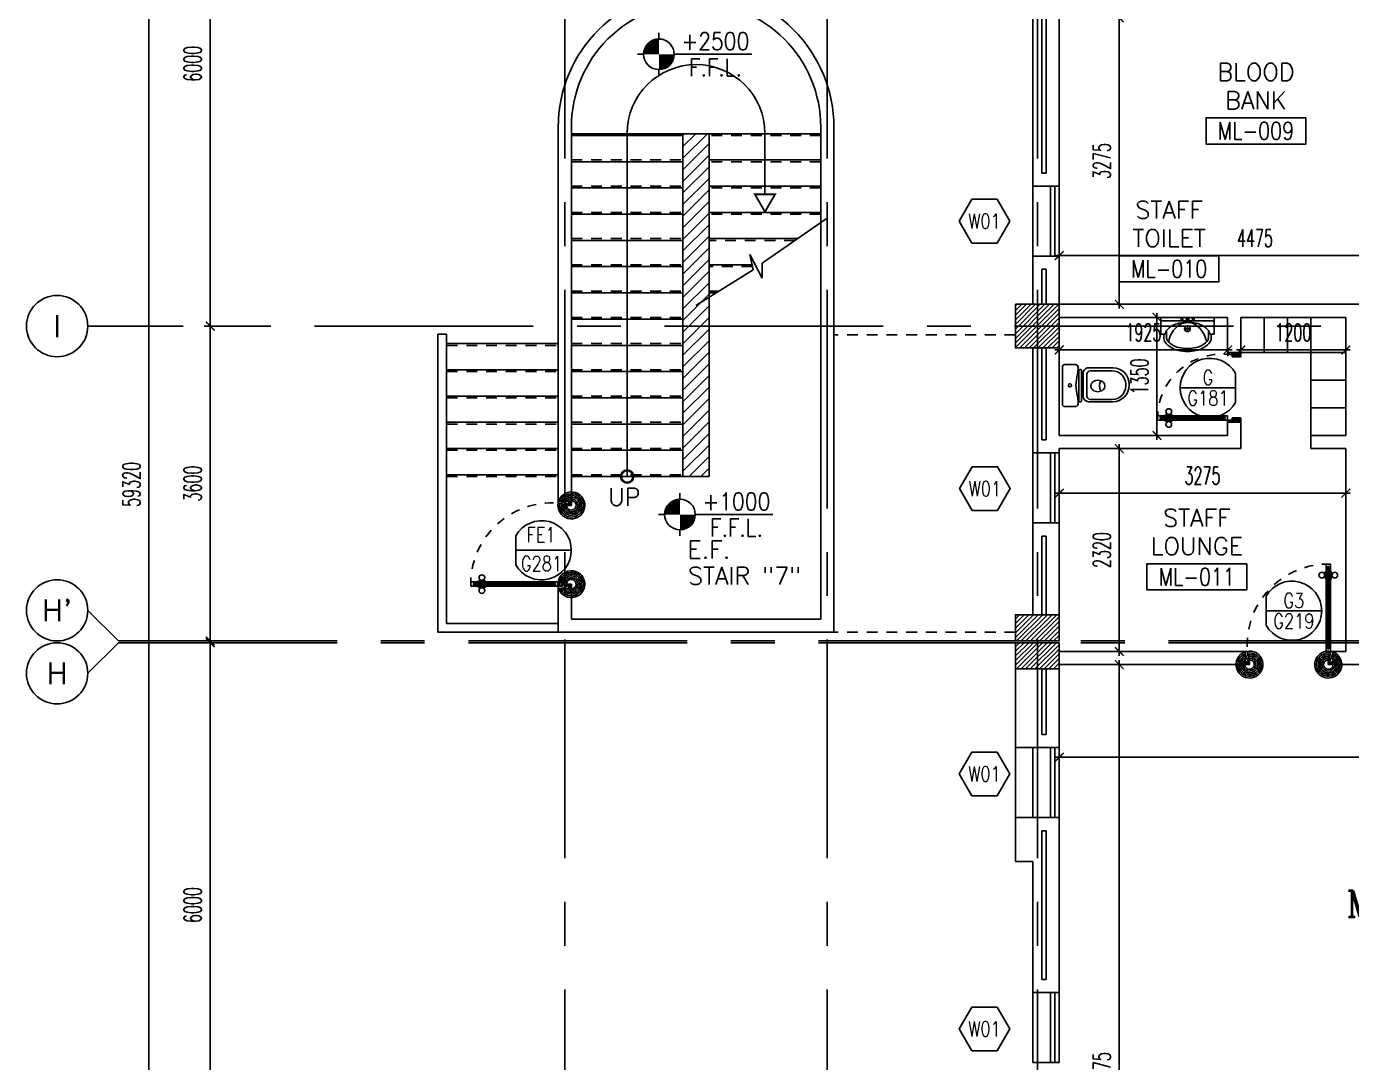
# Model space of a CAD drawing. Extents: x 417819.9 to 417911.9, y 43448 to 43539.2.
# Drawn here: x 417819.91 to 417835.05, y 43489.67 to 43501.52 of the extents above; entities that cross this region are included whole.
import ezdxf
from ezdxf.enums import TextEntityAlignment as Align

# ---------------------------------------------------------------- set-up
doc = ezdxf.new("R2010")
doc.units = 0
doc.header["$MEASUREMENT"] = 0
doc.header["$PDMODE"] = 3
doc.header["$PDSIZE"] = 0.1
for name, pattern in [('CENTERX2', [4, 2.5, -0.5, 0.5, -0.5]), ('HIDDEN', [0.375, 0.25, -0.125]), ('HIDDEN2', [0.1875, 0.125, -0.0625])]:
    doc.linetypes.add(name, pattern=pattern)
doc.layers.get('0').update_dxf_attribs({"linetype": 'CONTINUOUS'})
doc.layers.get('DEFPOINTS').update_dxf_attribs({"linetype": 'CONTINUOUS'})
for name, color, linetype in [('AX', 6, 'CONTINUOUS'), ('AX-CR', 2, 'CONTINUOUS'), ('AX-DIM', 4, 'CONTINUOUS'), ('AX-TXT', 4, 'CONTINUOUS'), ('AXES', 11, 'CENTERX2'), ('COL', 2, 'CONTINUOUS'), ('DIM', 4, 'CONTINUOUS'), ('DOOR', 4, 'CONTINUOUS'), ('DOOR-CR', 2, 'CONTINUOUS'), ('DOOR-NO', 3, 'CONTINUOUS'), ('Handrail', 4, 'CONTINUOUS'), ('HAT', 8, 'CONTINUOUS'), ('Hatch', 11, 'CONTINUOUS'), ('HIDDEN', 9, 'HIDDEN2'), ('INSUL', 7, 'CONTINUOUS'), ('LEV-PL', 4, 'CONTINUOUS'), ('Locker', 7, 'CONTINUOUS'), ('PART', 9, 'CONTINUOUS'), ('RM-BOX', 2, 'CONTINUOUS'), ('RM-NAME', 2, 'CONTINUOUS'), ('RM-NO', 2, 'CONTINUOUS'), ('STR', 5, 'CONTINUOUS'), ('SUNI-FUR', 3, 'CONTINUOUS'), ('WALL', 2, 'CONTINUOUS'), ('WIN', 5, 'CONTINUOUS'), ('WIN-BOX', 3, 'CONTINUOUS'), ('WIN-NO', 5, 'CONTINUOUS')]:
    doc.layers.add(name, color=color, linetype=linetype)
doc.styles.add('ROMANC', font='romanc', dxfattribs={"height": 0.1})
doc.styles.add('ROMANS', font='ROMANS.shx', dxfattribs={"width": 0.6})
doc.styles.add('S', font='ROMANS.SHX')
doc.dimstyles.new('STANDARD in', dxfattribs={"dimtxt": 0.2, "dimasz": 0.1, "dimexe": 0.07, "dimexo": 0.05, "dimgap": 0.1, "dimtad": 1, "dimdec": 0, "dimlfac": 1000, "dimzin": 0, "dimdsep": 46, "dimtxsty": 'ROMANS', "dimblk": 'ARCHTICK', "dimcen": 0.05, "dimdle": 0.05, "dimclrd": 4, "dimclre": 4, "dimclrt": 2, "dimadec": 0, "dimazin": 0, "dimtfac": 1, "dimtdec": 0, "dimtmove": 2, "dimatfit": 3, "dimfxl": 0, "dimtolj": 1, "dimtzin": 0, "dimarcsym": 0})

# ---------------------------------------------------------------- blocks, each defined once
blk = doc.blocks.new('_ARCHTICK')
at = {"color": 0, "linetype": 'ByBlock', "const_width": 0.15}
blk.add_lwpolyline([(-0.5, -0.5), (0.5, 0.5)], dxfattribs=at)
blk = doc.blocks.new('*D137')
at = {"layer": 'AX-DIM', "color": 4, "linetype": 'ByBlock', "lineweight": -2}
for p, q in [((417822.355, 43498.094), (417821.935, 43498.094)), ((417822.005, 43494.444), (417822.005, 43498.144)), ((417822.355, 43494.494), (417821.935, 43494.494))]:
    blk.add_line(p, q, dxfattribs=at)
at = {"layer": 'DEFPOINTS', "color": 0, "linetype": 'ByBlock'}
for p in [(417822.005, 43498.094), (417822.405, 43498.094), (417822.405, 43494.494)]:
    blk.add_point(p, dxfattribs=at)
at = {"layer": 'AX-DIM', "color": 4, "linetype": 'ByBlock', "lineweight": -2, "xscale": 0.1, "yscale": 0.1, "zscale": 0.1}
for p, rotation in [((417822.005, 43498.094), 90), ((417822.005, 43494.494), 270)]:
    blk.add_blockref('_ARCHTICK', p, dxfattribs=dict(at, rotation=rotation))
at = {"layer": 'AX-DIM', "color": 2, "linetype": 'ByBlock', "insert": (417821.805, 43496.294), "char_height": 0.2, "attachment_point": 5, "rotation": 90, "style": 'ROMANS'}
blk.add_mtext('\\A1;3600', dxfattribs=at)
blk = doc.blocks.new('*D138')
at = {"layer": 'AX-DIM', "color": 4, "lineweight": -2}
for p, q in [((417831.157, 43525.944), (417821.235, 43525.944)), ((417821.305, 43466.574), (417821.305, 43525.994)), ((417831.157, 43466.624), (417821.235, 43466.624))]:
    blk.add_line(p, q, dxfattribs=at)
at = {"layer": 'DEFPOINTS', "color": 0}
for p in [(417821.305, 43525.944), (417831.207, 43525.944), (417831.207, 43466.624)]:
    blk.add_point(p, dxfattribs=at)
at = {"layer": 'AX-DIM', "color": 4, "lineweight": -2, "xscale": 0.1, "yscale": 0.1, "zscale": 0.1}
for p, rotation in [((417821.305, 43525.944), 90), ((417821.305, 43466.624), 270)]:
    blk.add_blockref('_ARCHTICK', p, dxfattribs=dict(at, rotation=rotation))
at = {"layer": 'AX-DIM', "color": 2, "insert": (417821.105, 43496.284), "char_height": 0.2, "attachment_point": 5, "rotation": 90, "style": 'ROMANS'}
blk.add_mtext('\\A1;59320', dxfattribs=at)
blk = doc.blocks.new('LEV1')
at = {"layer": 'LEV-PL'}
for p, q in [((0, 245), (0, 175)), ((-175, 0), (-245, 0)), ((175, 0), (1061, 0)), ((0, -175), (0, -245))]:
    blk.add_line(p, q, dxfattribs=at)
at = {"layer": 'LEV-PL', "const_width": 175}
for points in [[(-88, 0, -0.414214), (0, 88, -1)], [(88, 0, -0.414214), (0, -88, -1)]]:
    blk.add_lwpolyline(points, format="xyb", dxfattribs=at)
at = {"layer": 'LEV-PL'}
blk.add_circle((0, 0), 175, dxfattribs=at)
at = {"layer": 'LEV-PL', "color": 4, "style": 'S', "width": 0.85}
for tag, p in [('+0000', (646, 50)), ('F.F.L.', (646, -250))]:
    blk.add_attdef(tag, text='', height=200, dxfattribs=at).set_placement(p, align=Align.CENTER)
blk = doc.blocks.new('AXL')
at = {"layer": 'AX-CR'}
blk.add_circle((-350, 0), 350, dxfattribs=at)
at = {"layer": 'AX-TXT', "style": 'ROMANS'}
blk.add_attdef('AX', text='', height=250, dxfattribs=at).set_placement((-350, 0), align=Align.MIDDLE)
blk = doc.blocks.new('A$C24ED45A6')
at = {"layer": 'DOOR', "color": 0, "linetype": 'ByBlock'}
for p, q in [((918, 978), (918, 1068)), ((925, 1068), (918, 1068)), ((925, 1100), (925, 1150)), ((925, 1150), (975, 1150)), ((975, 1150), (925, 1150)), ((942, 1100), (925, 1100)), ((942, 1100), (942, 1120)), ((958, 1120), (942, 1120)), ((958, 1100), (958, 1120)), ((975, 1100), (958, 1100)), ((975, 1100), (975, 1150)), ((975, 1068), (982, 1068)), ((982, 978), (982, 1068)), ((909, 1055), (909, 990)), ((918, 1055), (909, 1055)), ((918, 990), (909, 990)), ((918, 1055), (918, 990)), ((925, 978), (918, 978)), ((975, 978), (982, 978)), ((982, 1055), (982, 990)), ((982, 1055), (991, 1055)), ((982, 990), (991, 990)), ((991, 1055), (991, 990)), ((925, 150), (925, 200)), ((925, 200), (942, 200)), ((942, 200), (942, 180)), ((942, 180), (958, 180)), ((958, 180), (958, 200)), ((958, 200), (975, 200)), ((975, 200), (975, 150)), ((0, 0), (0, 150)), ((0, 150), (25, 150)), ((50, 0), (0, 0)), ((25, 150), (25, 100)), ((25, 100), (50, 100)), ((50, 100), (50, 0)), ((925, 150), (975, 150)), ((975, 100), (950, 100)), ((950, 100), (950, 0)), ((1000, 150), (975, 150)), ((975, 150), (975, 100)), ((1000, 150), (1000, 0)), ((950, 0), (1000, 0))]:
    blk.add_line(p, q, dxfattribs=at)
at = {"layer": 'DOOR', "linetype": 'ByBlock'}
for p, q in [((925, 1100), (925, 200)), ((942, 200), (942, 1100)), ((958, 200), (958, 1100)), ((975, 200), (975, 1100))]:
    blk.add_line(p, q, dxfattribs=at)
at = {"layer": 'DOOR', "color": 9, "linetype": 'ByBlock'}
for p, q in [((50, 0), (0, 114)), ((50, 0), (0, 40)), ((50, 0), (37, 100)), ((950, 0), (1000, 114)), ((950, 0), (963, 100)), ((950, 0), (1000, 40))]:
    blk.add_line(p, q, dxfattribs=at)
at = {"layer": 'DOOR', "color": 0, "linetype": 'ByBlock'}
for centre in [(876, 1023), (1024, 1023)]:
    blk.add_circle(centre, 32.4, dxfattribs=at)
at = {"layer": 'DOOR', "linetype": 'HIDDEN', "ltscale": 0.5}
blk.add_arc((950, 222), 928, 88.456, 184.4816, dxfattribs=at)
at = {"layer": 'DOOR', "color": 9, "linetype": 'ByBlock'}
for centre, radius, start, end in [((50, 0), 154, 103.7142, 108.8947), ((50, 0), 134, 100.72, 111.8402), ((50, 0), 114, 102.6226, 115.9162), ((50, 0), 94.4, 90, 121.9818), ((50, 0), 74.4, 90, 132.2236), ((50, 0), 54.4, 90, 156.7926), ((50, 0), 34.4, 90, 180), ((50, 0), 14.4, 90, 180), ((950, 0), 94.4, 58.0182, 90), ((950, 0), 74.4, 47.7764, 90), ((950, 0), 54.4, 23.2074, 90), ((950, 0), 34.4, 0, 90), ((950, 0), 14.4, 0, 90), ((950, 0), 134, 68.1598, 79.28), ((950, 0), 114, 64.0838, 77.3774), ((950, 0), 154, 71.1053, 76.2858)]:
    blk.add_arc(centre, radius, start, end, dxfattribs=at)
at = {"layer": 'WALL'}
blk.add_line((1000, 0), (1000, 150), dxfattribs=at)
blk = doc.blocks.new('DD1')
at = {"layer": 'DOOR-CR'}
blk.add_line((-316, 0), (316, 0), dxfattribs=at)
blk.add_lwpolyline([(-316, -166, 3.820224), (-316, 166)], format="xyb", close=True, dxfattribs=at)
at = {"layer": 'DOOR-NO', "color": 255, "style": 'ROMANS'}
for tag, width, p in [('G', 0.8, (-22, 156)), ('0000', 0.7, (-22, -136))]:
    blk.add_attdef(tag, text='', height=196, dxfattribs=dict(at, width=width)).set_placement(p, align=Align.MIDDLE)
blk = doc.blocks.new('WW1')
at = {"layer": 'WIN-BOX'}
blk.add_lwpolyline([(144, -250), (289, 0), (144, 250), (-144, 250), (-289, 0), (-144, -250)], close=True, dxfattribs=at)
at = {"layer": 'WIN-NO', "style": 'ROMANS', "width": 0.8}
blk.add_attdef('W00', text='', height=170, dxfattribs=at).set_placement((0, 0), align=Align.MIDDLE)
blk = doc.blocks.new('RM1')
at = {"layer": 'RM-BOX'}
blk.add_lwpolyline([(570, -200), (-570, -200), (-570, -500), (570, -500)], close=True, dxfattribs=at)
at = {"layer": 'RM-NAME', "style": 'ROMANS'}
for tag, p in [('ROOMNAME1', (0, 324)), ('ROOMNAME2', (0, 0))]:
    blk.add_attdef(tag, text='', height=200, dxfattribs=at).set_placement(p, align=Align.MIDDLE)
at = {"layer": 'RM-NO', "style": 'ROMANS', "width": 0.8}
blk.add_attdef('ROOMNO', text='', height=200, dxfattribs=at).set_placement((0, -350), align=Align.MIDDLE)
blk = doc.blocks.new('*D149')
at = {"layer": 'AX-DIM', "color": 4, "linetype": 'ByBlock', "lineweight": -2}
for p, q in [((417822.355, 43504.094), (417821.935, 43504.094)), ((417822.005, 43498.044), (417822.005, 43504.144)), ((417822.355, 43498.094), (417821.935, 43498.094))]:
    blk.add_line(p, q, dxfattribs=at)
at = {"layer": 'DEFPOINTS', "color": 0, "linetype": 'ByBlock'}
for p in [(417822.005, 43504.094), (417822.405, 43504.094), (417822.405, 43498.094)]:
    blk.add_point(p, dxfattribs=at)
at = {"layer": 'AX-DIM', "color": 4, "linetype": 'ByBlock', "lineweight": -2, "xscale": 0.1, "yscale": 0.1, "zscale": 0.1}
for p, rotation in [((417822.005, 43504.094), 90), ((417822.005, 43498.094), 270)]:
    blk.add_blockref('_ARCHTICK', p, dxfattribs=dict(at, rotation=rotation))
at = {"layer": 'AX-DIM', "color": 2, "linetype": 'ByBlock', "insert": (417821.805, 43501.094), "char_height": 0.2, "attachment_point": 5, "rotation": 90, "style": 'ROMANS'}
blk.add_mtext('\\A1;6000', dxfattribs=at)
blk = doc.blocks.new('*X103')
at = {"color": 0}
for p, q in [((24139, 41905), (24635, 42401)), ((24139, 41958), (24582, 42401)), ((24139, 42011), (24529, 42401)), ((24139, 42064), (24476, 42401)), ((24139, 42117), (24423, 42401)), ((24139, 42170), (24370, 42401)), ((24139, 42223), (24317, 42401)), ((24139, 42277), (24264, 42401)), ((24139, 42330), (24211, 42401)), ((24139, 42383), (24158, 42401)), ((24188, 41901), (24639, 42352)), ((24241, 41901), (24639, 42299)), ((24294, 41901), (24639, 42246)), ((24347, 41901), (24639, 42193)), ((24400, 41901), (24639, 42140)), ((24453, 41901), (24639, 42087)), ((24506, 41901), (24639, 42034)), ((24559, 41901), (24639, 41981)), ((24612, 41901), (24639, 41928))]:
    blk.add_line(p, q, dxfattribs=at)
blk = doc.blocks.new('COL50')
at = {"layer": 'COL'}
blk.add_lwpolyline([(-250, 250), (-250, -250), (250, -250), (250, 250)], close=True, dxfattribs=at)
blk = doc.blocks.new('*D164')
at = {"layer": 'AX-DIM', "color": 4, "linetype": 'ByBlock', "lineweight": -2}
for p, q in [((417822.355, 43494.474), (417821.935, 43494.474)), ((417822.005, 43494.524), (417822.005, 43488.424)), ((417822.355, 43488.474), (417821.935, 43488.474))]:
    blk.add_line(p, q, dxfattribs=at)
at = {"layer": 'DEFPOINTS', "color": 0, "linetype": 'ByBlock'}
for p in [(417822.405, 43494.474), (417822.005, 43488.474), (417822.405, 43488.474)]:
    blk.add_point(p, dxfattribs=at)
at = {"layer": 'AX-DIM', "color": 4, "linetype": 'ByBlock', "lineweight": -2, "xscale": 0.1, "yscale": 0.1, "zscale": 0.1}
for p, rotation in [((417822.005, 43494.474), 90), ((417822.005, 43488.474), 270)]:
    blk.add_blockref('_ARCHTICK', p, dxfattribs=dict(at, rotation=rotation))
at = {"layer": 'AX-DIM', "color": 2, "linetype": 'ByBlock', "insert": (417821.805, 43491.474), "char_height": 0.2, "attachment_point": 5, "rotation": 90, "style": 'ROMANS'}
blk.add_mtext('\\A1;6000', dxfattribs=at)
blk = doc.blocks.new('A$C3CD36B94')
at = {"layer": 'DOOR', "color": 0, "linetype": 'ByBlock'}
for p, q in [((106, 950), (56, 950)), ((56, 800), (56, 950)), ((106, 850), (106, 950)), ((806, 950), (856, 950)), ((806, 850), (806, 950)), ((856, 800), (856, 950)), ((856, 950), (856, 800)), ((56, 800), (81, 800)), ((81, 850), (106, 850)), ((81, 800), (81, 850)), ((131, 800), (81, 800)), ((81, 750), (81, 800)), ((114, 770), (98, 770)), ((98, 770), (98, 750)), ((114, 750), (114, 770)), ((131, 800), (131, 750)), ((831, 850), (806, 850)), ((831, 800), (831, 850)), ((856, 800), (831, 800)), ((98, 750), (81, 750)), ((131, 750), (114, 750)), ((65, 95), (65, 160)), ((74, 160), (65, 160)), ((74, 173), (74, 83)), ((81, 173), (74, 173)), ((74, 95), (74, 160)), ((131, 173), (138, 173)), ((138, 173), (138, 83)), ((138, 95), (138, 160)), ((138, 160), (147, 160)), ((147, 95), (147, 160)), ((74, 95), (65, 95)), ((81, 83), (74, 83)), ((81, 50), (81, 0)), ((81, 50), (98, 50)), ((131, 0), (81, 0)), ((81, 0), (131, 0)), ((98, 50), (98, 30)), ((98, 30), (114, 30)), ((114, 50), (114, 30)), ((114, 50), (131, 50)), ((131, 83), (138, 83)), ((131, 50), (131, 0)), ((138, 95), (147, 95))]:
    blk.add_line(p, q, dxfattribs=at)
at = {"layer": 'DOOR', "color": 9, "linetype": 'ByBlock'}
for p, q in [((106, 950), (56, 910)), ((106, 950), (56, 837)), ((106, 950), (93, 850)), ((806, 950), (819, 850)), ((806, 950), (856, 837)), ((806, 950), (856, 910))]:
    blk.add_line(p, q, dxfattribs=at)
at = {"layer": 'DOOR', "linetype": 'ByBlock'}
for p, q in [((81, 750), (81, 50)), ((98, 750), (98, 50)), ((114, 750), (114, 50)), ((131, 50), (131, 750))]:
    blk.add_line(p, q, dxfattribs=at)
at = {"layer": 'DOOR', "color": 0, "linetype": 'ByBlock'}
for centre in [(32, 128), (179, 128)]:
    blk.add_circle(centre, 32.4, dxfattribs=at)
at = {"layer": 'DOOR', "color": 9, "linetype": 'ByBlock'}
for centre, radius, start, end in [((106, 950), 54.4, 203.2074, 270), ((106, 950), 34.4, 180, 270), ((106, 950), 14.4, 180, 270), ((806, 950), 34.4, 270, 0), ((806, 950), 14.4, 270, 0), ((806, 950), 54.4, 270, 336.7926), ((106, 950), 74.4, 227.7764, 270), ((106, 950), 94.4, 238.0182, 270), ((106, 950), 114, 244.0838, 257.3774), ((106, 950), 134, 248.1598, 259.28), ((106, 950), 154, 251.1053, 256.2858), ((806, 950), 74.4, 270, 312.2236), ((806, 950), 94.4, 270, 301.9818), ((806, 950), 134, 280.72, 291.8402), ((806, 950), 154, 283.7142, 288.8947)]:
    blk.add_arc(centre, radius, start, end, dxfattribs=at)
at = {"layer": 'DOOR', "linetype": 'HIDDEN', "ltscale": 0.5}
blk.add_arc((106, 729), 729, 268.0335, 5.6617, dxfattribs=at)
blk = doc.blocks.new('*D297')
at = {"layer": 'DEFPOINTS', "color": 0}
for p in [(417832.225, 43501.619), (417832.225, 43498.344), (417832.393, 43498.344)]:
    blk.add_point(p, dxfattribs=at)
at = {"layer": 'DIM', "color": 4, "lineweight": -2}
for p, q in [((417832.393, 43501.669), (417832.393, 43498.294)), ((417832.275, 43501.619), (417832.463, 43501.619)), ((417832.275, 43498.344), (417832.463, 43498.344))]:
    blk.add_line(p, q, dxfattribs=at)
at = {"layer": 'DIM', "color": 4, "lineweight": -2, "xscale": 0.1, "yscale": 0.1, "zscale": 0.1}
for p, rotation in [((417832.393, 43501.619), 90), ((417832.393, 43498.344), 270)]:
    blk.add_blockref('_ARCHTICK', p, dxfattribs=dict(at, rotation=rotation))
at = {"layer": 'DIM', "color": 2, "insert": (417832.193, 43499.982), "char_height": 0.2, "attachment_point": 5, "rotation": 90, "style": 'ROMANS'}
blk.add_mtext('\\A1;3275', dxfattribs=at)
blk = doc.blocks.new('*D298')
at = {"layer": 'DEFPOINTS', "color": 0}
for p in [(417836.182, 43498.9), (417831.707, 43498.722), (417836.182, 43498.722)]:
    blk.add_point(p, dxfattribs=at)
at = {"layer": 'DIM', "color": 4, "lineweight": -2}
for p, q in [((417831.707, 43498.772), (417831.707, 43498.97)), ((417836.182, 43498.772), (417836.182, 43498.97)), ((417831.657, 43498.9), (417836.232, 43498.9))]:
    blk.add_line(p, q, dxfattribs=at)
at = {"layer": 'DIM', "color": 4, "lineweight": -2, "xscale": 0.1, "yscale": 0.1, "zscale": 0.1, "rotation": 180}
blk.add_blockref('_ARCHTICK', (417831.707, 43498.9), dxfattribs=at)
at = {"layer": 'DIM', "color": 4, "lineweight": -2, "xscale": 0.1, "yscale": 0.1, "zscale": 0.1}
blk.add_blockref('_ARCHTICK', (417836.182, 43498.9), dxfattribs=at)
at = {"layer": 'DIM', "color": 2, "insert": (417833.944, 43499.1), "char_height": 0.2, "attachment_point": 5, "style": 'ROMANS'}
blk.add_mtext('\\A1;4475', dxfattribs=at)
blk = doc.blocks.new('*D301')
at = {"layer": 'DEFPOINTS', "color": 0}
for p in [(417832.369, 43498.194), (417832.369, 43496.844), (417832.824, 43496.844)]:
    blk.add_point(p, dxfattribs=at)
at = {"layer": 'DIM', "color": 4, "lineweight": -2}
for p, q in [((417832.419, 43498.194), (417832.894, 43498.194)), ((417832.824, 43498.244), (417832.824, 43496.794)), ((417832.419, 43496.844), (417832.894, 43496.844))]:
    blk.add_line(p, q, dxfattribs=at)
at = {"layer": 'DIM', "color": 4, "lineweight": -2, "xscale": 0.1, "yscale": 0.1, "zscale": 0.1}
for p, rotation in [((417832.824, 43498.194), 90), ((417832.824, 43496.844), 270)]:
    blk.add_blockref('_ARCHTICK', p, dxfattribs=dict(at, rotation=rotation))
at = {"layer": 'DIM', "color": 2, "insert": (417832.624, 43497.519), "char_height": 0.2, "attachment_point": 5, "rotation": 90, "style": 'ROMANS'}
blk.add_mtext('\\A1;1350', dxfattribs=at)
blk = doc.blocks.new('*D302')
at = {"layer": 'DEFPOINTS', "color": 0}
for p in [(417833.632, 43497.884), (417833.632, 43497.822), (417831.707, 43497.54)]:
    blk.add_point(p, dxfattribs=at)
at = {"layer": 'DIM', "color": 4, "lineweight": -2}
for p, q in [((417831.707, 43497.59), (417831.707, 43497.892)), ((417831.657, 43497.822), (417833.682, 43497.822)), ((417833.632, 43497.834), (417833.632, 43497.752))]:
    blk.add_line(p, q, dxfattribs=at)
at = {"layer": 'DIM', "color": 4, "lineweight": -2, "xscale": 0.1, "yscale": 0.1, "zscale": 0.1, "rotation": 180}
blk.add_blockref('_ARCHTICK', (417831.707, 43497.822), dxfattribs=at)
at = {"layer": 'DIM', "color": 4, "lineweight": -2, "xscale": 0.1, "yscale": 0.1, "zscale": 0.1}
blk.add_blockref('_ARCHTICK', (417833.632, 43497.822), dxfattribs=at)
at = {"layer": 'DIM', "color": 2, "insert": (417832.669, 43498.022), "char_height": 0.2, "attachment_point": 5, "style": 'ROMANS'}
blk.add_mtext('\\A1;1925', dxfattribs=at)
blk = doc.blocks.new('*D303')
at = {"layer": 'DEFPOINTS', "color": 0}
for p in [(417833.782, 43497.984), (417834.982, 43497.984), (417834.982, 43497.822)]:
    blk.add_point(p, dxfattribs=at)
at = {"layer": 'DIM', "color": 4, "lineweight": -2}
for p, q in [((417833.782, 43497.934), (417833.782, 43497.752)), ((417834.982, 43497.934), (417834.982, 43497.752)), ((417833.732, 43497.822), (417835.032, 43497.822))]:
    blk.add_line(p, q, dxfattribs=at)
at = {"layer": 'DIM', "color": 4, "lineweight": -2, "xscale": 0.1, "yscale": 0.1, "zscale": 0.1, "rotation": 180}
blk.add_blockref('_ARCHTICK', (417833.782, 43497.822), dxfattribs=at)
at = {"layer": 'DIM', "color": 4, "lineweight": -2, "xscale": 0.1, "yscale": 0.1, "zscale": 0.1}
blk.add_blockref('_ARCHTICK', (417834.982, 43497.822), dxfattribs=at)
at = {"layer": 'DIM', "color": 2, "insert": (417834.382, 43498.022), "char_height": 0.2, "attachment_point": 5, "style": 'ROMANS'}
blk.add_mtext('\\A1;1200', dxfattribs=at)
blk = doc.blocks.new('*D304')
at = {"layer": 'DEFPOINTS', "color": 0}
for p in [(417831.851, 43496.694), (417831.851, 43494.374), (417832.393, 43494.374)]:
    blk.add_point(p, dxfattribs=at)
at = {"layer": 'DIM', "color": 4, "lineweight": -2}
for p, q in [((417831.901, 43496.694), (417832.463, 43496.694)), ((417832.393, 43496.744), (417832.393, 43494.324)), ((417831.901, 43494.374), (417832.463, 43494.374))]:
    blk.add_line(p, q, dxfattribs=at)
at = {"layer": 'DIM', "color": 4, "lineweight": -2, "xscale": 0.1, "yscale": 0.1, "zscale": 0.1}
for p, rotation in [((417832.393, 43496.694), 90), ((417832.393, 43494.374), 270)]:
    blk.add_blockref('_ARCHTICK', p, dxfattribs=dict(at, rotation=rotation))
at = {"layer": 'DIM', "color": 2, "insert": (417832.193, 43495.534), "char_height": 0.2, "attachment_point": 5, "rotation": 90, "style": 'ROMANS'}
blk.add_mtext('\\A1;2320', dxfattribs=at)
blk = doc.blocks.new('*D305')
at = {"layer": 'DEFPOINTS', "color": 0}
for p in [(417834.982, 43496.184), (417831.707, 43495.73), (417834.982, 43495.73)]:
    blk.add_point(p, dxfattribs=at)
at = {"layer": 'DIM', "color": 4, "lineweight": -2}
for p, q in [((417831.707, 43495.78), (417831.707, 43496.254)), ((417834.982, 43495.78), (417834.982, 43496.254)), ((417831.657, 43496.184), (417835.032, 43496.184))]:
    blk.add_line(p, q, dxfattribs=at)
at = {"layer": 'DIM', "color": 4, "lineweight": -2, "xscale": 0.1, "yscale": 0.1, "zscale": 0.1, "rotation": 180}
blk.add_blockref('_ARCHTICK', (417831.707, 43496.184), dxfattribs=at)
at = {"layer": 'DIM', "color": 4, "lineweight": -2, "xscale": 0.1, "yscale": 0.1, "zscale": 0.1}
blk.add_blockref('_ARCHTICK', (417834.982, 43496.184), dxfattribs=at)
at = {"layer": 'DIM', "color": 2, "insert": (417833.344, 43496.384), "char_height": 0.2, "attachment_point": 5, "style": 'ROMANS'}
blk.add_mtext('\\A1;3275', dxfattribs=at)
blk = doc.blocks.new('*D312')
at = {"layer": 'DEFPOINTS', "color": 0}
for p in [(417832.769, 43494.224), (417832.393, 43484.949), (417832.769, 43484.949)]:
    blk.add_point(p, dxfattribs=at)
at = {"layer": 'DIM', "color": 4, "lineweight": -2}
for p, q in [((417832.393, 43494.274), (417832.393, 43484.899)), ((417832.719, 43494.224), (417832.323, 43494.224)), ((417832.719, 43484.949), (417832.323, 43484.949))]:
    blk.add_line(p, q, dxfattribs=at)
at = {"layer": 'DIM', "color": 4, "lineweight": -2, "xscale": 0.1, "yscale": 0.1, "zscale": 0.1}
for p, rotation in [((417832.393, 43494.224), 90), ((417832.393, 43484.949), 270)]:
    blk.add_blockref('_ARCHTICK', p, dxfattribs=dict(at, rotation=rotation))
at = {"layer": 'DIM', "color": 2, "insert": (417832.193, 43489.587), "char_height": 0.2, "attachment_point": 5, "rotation": 90, "style": 'ROMANS'}
blk.add_mtext('\\A1;9275', dxfattribs=at)
blk = doc.blocks.new('*D313')
at = {"layer": 'DEFPOINTS', "color": 0}
for p in [(417842.782, 43493.165), (417842.782, 43493.109), (417831.707, 43492.619)]:
    blk.add_point(p, dxfattribs=at)
at = {"layer": 'DIM', "color": 4, "lineweight": -2}
for p, q in [((417831.707, 43492.669), (417831.707, 43493.235)), ((417842.782, 43493.159), (417842.782, 43493.235)), ((417831.657, 43493.165), (417842.832, 43493.165))]:
    blk.add_line(p, q, dxfattribs=at)
at = {"layer": 'DIM', "color": 4, "lineweight": -2, "xscale": 0.1, "yscale": 0.1, "zscale": 0.1, "rotation": 180}
blk.add_blockref('_ARCHTICK', (417831.707, 43493.165), dxfattribs=at)
at = {"layer": 'DIM', "color": 4, "lineweight": -2, "xscale": 0.1, "yscale": 0.1, "zscale": 0.1}
blk.add_blockref('_ARCHTICK', (417842.782, 43493.165), dxfattribs=at)
at = {"layer": 'DIM', "color": 2, "insert": (417837.244, 43493.365), "char_height": 0.2, "attachment_point": 5, "style": 'ROMANS'}
blk.add_mtext('\\A1;11075', dxfattribs=at)
blk = doc.blocks.new('2')
at = {"layer": 'SUNI-FUR', "linetype": 'Continuous'}
for p, q in [((0.014, 0.765), (0.004, 0.765)), ((0.016, 0.724), (-0.003, 0.724)), ((-0.185, 0.576), (-0.185, 0.3)), ((-0.159, 0.57), (-0.159, 0.32)), ((-0.005, 0.487), (-0.029, 0.481)), ((0.019, 0.481), (-0.005, 0.487)), ((0.168, 0.32), (0.168, 0.57)), ((0.203, 0.3), (0.203, 0.576)), ((-0.065, 0.438), (-0.07, 0.406)), ((-0.07, 0.406), (-0.065, 0.375)), ((-0.029, 0.331), (-0.005, 0.326)), ((-0.005, 0.326), (0.019, 0.331)), ((0.06, 0.406), (0.055, 0.438)), ((0.057, 0.377), (0.06, 0.406)), ((-0.211, 0.18), (-0.17, 0.18)), ((-0.186, 0.199), (-0.186, 0.208)), ((-0.176, 0.218), (0.172, 0.218)), ((0.172, 0.189), (-0.176, 0.189)), ((-0.122, 0.237), (0.009, 0.237)), ((-0.113, 0.279), (0.008, 0.279)), ((0.001, 0.279), (0.123, 0.279)), ((0.008, 0.279), (0.001, 0.279)), ((0.009, 0.237), (0.14, 0.237)), ((0.174, 0.18), (0.211, 0.18)), ((0.174, 0.18), (0.174, 0.18)), ((0.182, 0.208), (0.182, 0.199)), ((-0.241, 0.03), (-0.241, 0.15)), ((0.211, 0), (-0.211, 0)), ((0.241, 0.15), (0.241, 0.03))]:
    blk.add_line(p, q, dxfattribs=at)
blk.add_circle((0.002, 0.087), 0.0184, dxfattribs=at)
for centre, radius, start, end in [((0.004, 0.576), 0.189, 90, 180), ((0.014, 0.576), 0.189, 0, 90), ((-0.005, 0.57), 0.154, 90, 180), ((0.014, 0.57), 0.154, 0, 90), ((0.013, 0.412), 0.082, 141.0758, 161.504), ((0.002, 0.421), 0.0682, 117.1532, 141.0758), ((-0.012, 0.421), 0.0682, 38.9242, 62.8468), ((-0.023, 0.412), 0.082, 18.496, 38.9242), ((-0.116, 0.322), 0.0432, 183.5129, 273.5129), ((0.013, 0.401), 0.082, 198.496, 218.9242), ((-0.007, 0.537), 0.112, 239.4234, 302.9162), ((0.002, 0.392), 0.0682, 218.9242, 242.8468), ((-0.012, 0.392), 0.0682, 297.1532, 321.0758), ((-0.029, 0.406), 0.0901, 321.0758, 341.504), ((0.125, 0.322), 0.0432, 266.4871, 356.4871), ((-0.211, 0.15), 0.03, 90, 180), ((-0.176, 0.208), 0.01, 90, 180), ((-0.176, 0.199), 0.01, 180, 270), ((-0.122, 0.3), 0.063, 180, 270), ((-0.201, -0.252), 0.433, 79.7535, 85.8109), ((0.075, 1.126), 0.973, 258.1938, 265.7347), ((-0.07, 1.126), 0.973, 274.2653, 281.8062), ((0.206, -0.252), 0.433, 94.1891, 100.2465), ((0.14, 0.3), 0.063, 270, 0), ((0.172, 0.208), 0.01, 0, 90), ((0.172, 0.199), 0.01, 270, 0), ((0.211, 0.15), 0.03, 0, 90), ((-0.211, 0.03), 0.03, 180, 270), ((0.211, 0.03), 0.03, 270, 0)]:
    blk.add_arc(centre, radius, start, end, dxfattribs=at)
blk = doc.blocks.new('3')
at = {"layer": 'SUNI-FUR', "linetype": 'Continuous'}
for p, q in [((-0.304, 0), (-0.304, -0.192)), ((0.304, 0), (-0.304, 0)), ((0.304, -0.192), (0.304, 0)), ((0.304, -0.039), (-0.304, -0.039)), ((-0.254, -0.192), (-0.239, -0.15)), ((-0.239, -0.228), (-0.239, -0.15)), ((0.032, -0.13), (-0.032, -0.13)), ((0.016, -0.021), (-0.015, -0.021)), ((0, -0.005), (0, -0.037)), ((0, -0.098), (0, -0.162)), ((0.239, -0.15), (0.254, -0.192)), ((0.239, -0.15), (0.239, -0.228)), ((-0.304, -0.192), (-0.254, -0.192)), ((-0.271, -0.228), (-0.271, -0.192)), ((0.254, -0.192), (0.304, -0.192)), ((0.271, -0.192), (0.271, -0.228))]:
    blk.add_line(p, q, dxfattribs=at)
for centre, radius in [((-0.065, -0.021), 0.0124), ((0, -0.13), 0.0325), ((0, -0.021), 0.0155), ((0.065, -0.021), 0.0124)]:
    blk.add_circle(centre, radius, dxfattribs=at)
for centre, radius, start, end in [((-0.085, -0.267), 0.193, 117.0377, 142.6695), ((0.104, -0.343), 0.328, 144.0392, 163.2739), ((-0.028, -0.365), 0.307, 103.0865, 118.1878), ((0.054, -0.312), 0.27, 118.7422, 143.0578), ((-0.008, -0.528), 0.47, 89.0532, 100.9895), ((-0.012, -0.189), 0.13, 84.8536, 119.4454), ((0, -0.527), 0.469, 78.0637, 90), ((0.003, -0.228), 0.168, 61.4441, 91.1678), ((-0.04, -0.297), 0.25, 35.9608, 60.2764), ((0.034, -0.367), 0.306, 62.9623, 78.0637), ((-0.104, -0.343), 0.328, 16.7261, 35.9608), ((0.085, -0.267), 0.193, 37.3305, 62.9623), ((-0.191, -0.235), 0.0807, 174.5539, 214.673), ((-0.083, -0.16), 0.212, 214.673, 239.0867), ((-0.187, -0.234), 0.0525, 173.0893, 213.2084), ((-0.083, -0.16), 0.18, 214.673, 239.0867), ((0.204, -0.373), 0.433, 163.2739, 167.375), ((0.089, -0.171), 0.167, 300.9133, 325.327), ((0.089, -0.171), 0.2, 300.9133, 325.327), ((-0.204, -0.373), 0.433, 12.7359, 16.7261), ((0.171, -0.228), 0.068, 325.327, 0), ((0.171, -0.228), 0.101, 325.327, 0), ((-0.035, -0.081), 0.305, 239.0867, 256.0699), ((-0.035, -0.081), 0.272, 239.0867, 256.0699), ((0, 0.062), 0.452, 256.0699, 270), ((0, 0.062), 0.419, 256.0699, 270), ((0, 0.062), 0.419, 270, 283.9301), ((0, 0.062), 0.452, 270, 283.9301), ((0.035, -0.081), 0.272, 283.9301, 300.9133), ((0.035, -0.081), 0.305, 283.9301, 300.9133)]:
    blk.add_arc(centre, radius, start, end, dxfattribs=at)

msp = doc.modelspace()

# ---------------------------------------------------------------- hatches: boundary and pattern name
at = {"layer": 'HAT'}
h = msp.add_hatch(dxfattribs=at)
h.set_pattern_fill('ANSI31', color=256, scale=0.3, style=0)
h.set_pattern_definition([(45, (417480.111385, 43455.963322), (-0.0265165043, 0.0265165043), [])])
h.paths.add_polyline_path([(417831.4566, 43494.7943), (417831.2066, 43494.7943), (417831.2066, 43494.4943), (417831.4566, 43494.4943)])
h.paths.add_polyline_path([(417831.7066, 43494.7943), (417831.4566, 43494.7943), (417831.4566, 43494.4943), (417831.7066, 43494.4943)])
h.paths.add_polyline_path([(417831.4566, 43494.4743), (417831.2066, 43494.4743), (417831.2066, 43494.1743), (417831.4566, 43494.1743)])
h.paths.add_polyline_path([(417831.7066, 43494.4743), (417831.4566, 43494.4743), (417831.4566, 43494.1743), (417831.7066, 43494.1743)])
at = {"layer": 'Hatch'}
h = msp.add_hatch(dxfattribs=at)
h.set_pattern_fill('ANSI31', color=256, scale=0.75, style=0)
h.set_pattern_definition([(45, (0, 0), (-0.066291260736, 0.066291260736), [])])
h.paths.add_polyline_path([(417827.7066, 43500.2945), (417827.4066, 43500.2945), (417827.4066, 43498.0943), (417827.7066, 43498.0943)])
h.paths.add_polyline_path([(417827.7066, 43498.0943), (417827.4066, 43498.0943), (417827.4066, 43496.3745), (417827.7066, 43496.3745)])

# ---------------------------------------------------------------- linework, layer by layer
for p, q in [((417827.4066, 43500.2945), (417827.4066, 43496.3745)), ((417827.7066, 43500.2945), (417827.4066, 43500.2945)), ((417827.7066, 43500.2945), (417827.7066, 43496.3745)), ((417828.3132, 43498.8145), (417829.0445, 43499.3223)), ((417828.1728, 43498.9131), (417828.3132, 43498.6442)), ((417828.2079, 43498.7377), (417828.1728, 43498.9131)), ((417828.3132, 43498.6442), (417828.3132, 43498.8145)), ((417827.5526, 43498.3286), (417828.2079, 43498.7377)), ((417827.8184, 43498.4945), (417827.7066, 43498.4945)), ((417827.7864, 43498.4745), (417827.7066, 43498.4745)), ((417827.4066, 43496.3745), (417827.7066, 43496.3745))]:
    msp.add_line(p, q)
at = {"layer": 'AXES'}
for p, q in [((417826.0566, 43460.01), (417826.0566, 43538.4875)), ((417829.0566, 43460.01), (417829.0566, 43538.4875)), ((417831.4566, 43460.01), (417831.4566, 43538.4875)), ((417889.6966, 43498.0943), (417820.6052, 43498.0943)), ((417820.9552, 43494.4943), (417820.6052, 43494.8443)), ((417820.9552, 43494.4743), (417820.6052, 43494.1243)), ((417820.9552, 43494.4943), (417889.6966, 43494.4943)), ((417820.9552, 43494.4743), (417889.6966, 43494.4743))]:
    msp.add_line(p, q, dxfattribs=at)
at = {"layer": 'COL'}
for points in [[(417831.7066, 43494.7943), (417831.2066, 43494.7943), (417831.2066, 43494.4943), (417831.7066, 43494.4943)], [(417831.7066, 43494.4743), (417831.2066, 43494.4743), (417831.2066, 43494.1743), (417831.7066, 43494.1743)]]:
    msp.add_lwpolyline(points, close=True, dxfattribs=at)
at = {"layer": 'Handrail'}
for p, q in [((417824.6066, 43494.5943), (417824.6066, 43498.0037)), ((417824.6066, 43498.0037), (417824.7066, 43498.0037)), ((417824.7066, 43494.6943), (417824.7066, 43498.0037)), ((417825.9816, 43494.6943), (417824.7066, 43494.6943)), ((417825.9816, 43494.5943), (417824.6066, 43494.5943))]:
    msp.add_line(p, q, dxfattribs=at)
at = {"layer": 'HIDDEN'}
for p, q in [((417831.2066, 43497.9943), (417829.1316, 43497.9943)), ((417831.2066, 43494.5943), (417829.1316, 43494.5943))]:
    msp.add_line(p, q, dxfattribs=at)
at = {"layer": 'INSUL'}
for p, q in [((417831.5066, 43499.8443), (417831.5066, 43502.3443)), ((417831.5566, 43499.8443), (417831.5566, 43502.3443)), ((417831.5066, 43499.8443), (417831.5566, 43499.8443)), ((417831.5066, 43498.7443), (417831.5566, 43498.7443)), ((417831.5066, 43498.3443), (417831.5066, 43498.7443)), ((417831.5566, 43498.3443), (417831.5566, 43498.7443)), ((417831.5066, 43497.8443), (417831.5066, 43496.7943)), ((417831.5566, 43497.8443), (417831.5566, 43496.7943)), ((417831.5066, 43496.7943), (417831.5566, 43496.7943)), ((417831.5066, 43494.7943), (417831.5066, 43495.6943)), ((417831.5066, 43495.6943), (417831.5566, 43495.6943)), ((417831.5566, 43494.7943), (417831.5566, 43495.6943)), ((417831.5066, 43494.1743), (417831.5066, 43493.4243)), ((417831.5566, 43494.1743), (417831.5566, 43493.4243)), ((417831.5066, 43493.4243), (417831.5566, 43493.4243)), ((417831.5066, 43490.6243), (417831.5066, 43492.3243)), ((417831.5066, 43492.3243), (417831.5566, 43492.3243)), ((417831.5566, 43490.6243), (417831.5566, 43492.3243)), ((417831.5066, 43490.6243), (417831.5566, 43490.6243))]:
    msp.add_line(p, q, dxfattribs=at)
at = {"layer": 'Locker'}
for p, q in [((417834.0483, 43497.7943), (417834.0483, 43498.1943)), ((417834.315, 43497.7943), (417834.315, 43498.1943)), ((417834.5816, 43497.7943), (417834.5816, 43498.1943)), ((417833.7816, 43497.7943), (417834.5816, 43497.7943)), ((417834.5816, 43497.7943), (417834.5816, 43496.8443)), ((417834.5816, 43497.7943), (417834.9816, 43497.7943)), ((417834.5816, 43497.4777), (417834.9816, 43497.4777)), ((417834.5816, 43497.161), (417834.9816, 43497.161))]:
    msp.add_line(p, q, dxfattribs=at)
at = {"layer": 'STR'}
for p, q in [((417826.1316, 43500.2945), (417827.4066, 43500.2945)), ((417826.7691, 43496.3745), (417826.7691, 43500.297)), ((417828.9816, 43500.2945), (417827.7066, 43500.2945)), ((417828.3441, 43499.6014), (417828.3441, 43500.297)), ((417826.1316, 43500.2745), (417827.4066, 43500.2745)), ((417828.9816, 43499.9945), (417827.7066, 43499.9945)), ((417826.1316, 43499.9745), (417827.4066, 43499.9745)), ((417828.9816, 43499.6945), (417827.7066, 43499.6945)), ((417826.1316, 43499.6745), (417827.4066, 43499.6745)), ((417828.9816, 43499.3945), (417827.7066, 43499.3945)), ((417826.1316, 43499.3745), (417827.4066, 43499.3745)), ((417828.7165, 43499.0945), (417827.7066, 43499.0945)), ((417826.1316, 43499.0745), (417827.4066, 43499.0745)), ((417828.1965, 43498.7945), (417827.7066, 43498.7945)), ((417826.1316, 43498.7745), (417827.4066, 43498.7745)), ((417827.8184, 43498.4945), (417827.7066, 43498.4945)), ((417826.1316, 43498.4745), (417827.4066, 43498.4745)), ((417827.7864, 43498.4745), (417827.7066, 43498.4745)), ((417826.1316, 43498.1745), (417827.4066, 43498.1745)), ((417824.7066, 43497.8945), (417825.9816, 43497.8945)), ((417826.1316, 43497.8745), (417827.4066, 43497.8745)), ((417824.7066, 43497.5945), (417825.9816, 43497.5945)), ((417826.1316, 43497.5745), (417827.4066, 43497.5745)), ((417824.7066, 43497.2945), (417825.9816, 43497.2945)), ((417826.1316, 43497.2745), (417827.4066, 43497.2745)), ((417824.7066, 43496.9945), (417825.9816, 43496.9945)), ((417826.1316, 43496.9745), (417827.4066, 43496.9745)), ((417824.7066, 43496.6945), (417825.9816, 43496.6945)), ((417826.1316, 43496.6745), (417827.4066, 43496.6745)), ((417824.7066, 43496.3945), (417825.9816, 43496.3945)), ((417826.1316, 43496.3745), (417827.4066, 43496.3745))]:
    msp.add_line(p, q, dxfattribs=at)
at = {"layer": 'STR', "linetype": 'HIDDEN2'}
for p, q in [((417826.1316, 43500.2945), (417827.4066, 43500.2945)), ((417826.1316, 43500.2745), (417827.4066, 43500.2745)), ((417828.9816, 43500.2745), (417827.7066, 43500.2745)), ((417826.1316, 43499.9945), (417827.4066, 43499.9945)), ((417828.9816, 43499.9745), (417827.7066, 43499.9745)), ((417826.1316, 43499.6945), (417827.4066, 43499.6945)), ((417828.9816, 43499.6745), (417827.7066, 43499.6745)), ((417826.1316, 43499.3945), (417827.4066, 43499.3945)), ((417828.9816, 43499.3745), (417827.7066, 43499.3745)), ((417826.1316, 43499.0945), (417827.4066, 43499.0945)), ((417828.6877, 43499.0745), (417827.7066, 43499.0745)), ((417826.1316, 43498.7945), (417827.4066, 43498.7945)), ((417828.2005, 43498.7745), (417827.7066, 43498.7745)), ((417826.1316, 43498.4945), (417827.4066, 43498.4945)), ((417826.1316, 43498.1945), (417827.4066, 43498.1945)), ((417824.7066, 43497.8745), (417825.9816, 43497.8745)), ((417826.1316, 43497.8945), (417827.4066, 43497.8945)), ((417824.7066, 43497.5745), (417825.9816, 43497.5745)), ((417826.1316, 43497.5945), (417827.4066, 43497.5945)), ((417824.7066, 43497.2745), (417825.9816, 43497.2745)), ((417826.1316, 43497.2945), (417827.4066, 43497.2945)), ((417824.7066, 43496.9745), (417825.9816, 43496.9745)), ((417826.1316, 43496.9945), (417827.4066, 43496.9945)), ((417824.7066, 43496.6745), (417825.9816, 43496.6745)), ((417826.1316, 43496.6945), (417827.4066, 43496.6945)), ((417824.7066, 43496.3745), (417825.9816, 43496.3745)), ((417826.1316, 43496.3945), (417827.4066, 43496.3945))]:
    msp.add_line(p, q, dxfattribs=at)
at = {"layer": 'STR', "const_width": 0.0215}
msp.add_lwpolyline([(417828.2286, 43499.6014), (417828.4596, 43499.6014), (417828.3441, 43499.4014)], close=True, dxfattribs=at)
at = {"layer": 'STR'}
for radius in [0.075, 0.065]:
    msp.add_circle((417826.7691, 43496.3745), radius, dxfattribs=at)
msp.add_arc((417827.5566, 43500.297), 0.7875, 0, 180, dxfattribs=at)
at = {"layer": 'WALL'}
for p, q in [((417831.4066, 43499.6943), (417831.4066, 43502.4943)), ((417831.7066, 43499.6943), (417831.7066, 43501.6193)), ((417825.9816, 43500.3699), (417825.9816, 43496.0943)), ((417826.1316, 43500.3699), (417826.1316, 43496.0943)), ((417828.9816, 43500.3699), (417828.9816, 43494.7443)), ((417829.1316, 43500.3699), (417829.1316, 43494.5943)), ((417831.4066, 43499.6943), (417831.7066, 43499.6943)), ((417831.4066, 43498.8943), (417831.7066, 43498.8943)), ((417831.4066, 43498.3443), (417831.4066, 43498.8943)), ((417831.7066, 43498.3443), (417831.7066, 43498.8943)), ((417831.7066, 43498.3443), (417836.1816, 43498.3443)), ((417831.7066, 43498.1943), (417833.6316, 43498.1943)), ((417833.6316, 43497.7943), (417833.6316, 43498.1943)), ((417833.7816, 43498.1943), (417834.9816, 43498.1943)), ((417833.7816, 43497.7943), (417833.7816, 43498.1943)), ((417834.9816, 43498.1943), (417834.9816, 43496.8443)), ((417831.4066, 43497.8443), (417831.4066, 43496.6443)), ((417831.7066, 43497.8443), (417831.7066, 43496.8443)), ((417833.6316, 43497.7943), (417833.7816, 43497.7943)), ((417833.6316, 43496.8443), (417833.6316, 43496.9943)), ((417833.6316, 43496.9943), (417833.7816, 43496.9943)), ((417833.7816, 43496.6943), (417833.7816, 43496.9943)), ((417831.7066, 43496.8443), (417833.6316, 43496.8443)), ((417834.5816, 43496.8443), (417834.5816, 43496.6943)), ((417834.5816, 43496.8443), (417834.9816, 43496.8443)), ((417831.7066, 43496.6943), (417833.7816, 43496.6943)), ((417831.7066, 43496.6943), (417831.7066, 43496.6443)), ((417834.5816, 43496.6943), (417834.9816, 43496.6943)), ((417834.9816, 43496.6943), (417834.9816, 43494.3743)), ((417831.4066, 43496.6443), (417831.7066, 43496.6443)), ((417831.4066, 43494.7943), (417831.4066, 43495.8443)), ((417831.4066, 43495.8443), (417831.7066, 43495.8443)), ((417831.7066, 43494.7943), (417831.7066, 43495.8443)), ((417825.9816, 43495.0943), (417825.9816, 43494.5943)), ((417826.1316, 43495.0943), (417826.1316, 43494.7443)), ((417826.1316, 43494.7443), (417828.9816, 43494.7443)), ((417825.9816, 43494.5943), (417829.1316, 43494.5943)), ((417831.7066, 43494.3743), (417833.8316, 43494.3743)), ((417833.8316, 43494.3743), (417833.8316, 43494.2243)), ((417834.8316, 43494.3743), (417834.8316, 43494.2243)), ((417834.8316, 43494.3743), (417834.9816, 43494.3743)), ((417831.2066, 43494.1743), (417831.2066, 43493.2743)), ((417831.7066, 43494.2243), (417833.8316, 43494.2243)), ((417831.7066, 43494.1743), (417831.7066, 43493.2743)), ((417834.8316, 43494.2243), (417835.2816, 43494.2243)), ((417831.2066, 43493.2743), (417831.7066, 43493.2743)), ((417831.7066, 43490.0743), (417831.7066, 43492.8243)), ((417831.2066, 43492.4743), (417831.7066, 43492.4743)), ((417831.2066, 43492.4743), (417831.2066, 43491.9743)), ((417831.2066, 43491.9743), (417831.4066, 43491.9743)), ((417831.4066, 43490.0743), (417831.4066, 43491.9743)), ((417831.4066, 43490.4743), (417831.7066, 43490.4743)), ((417831.4066, 43489.6743), (417831.7066, 43489.6743))]:
    msp.add_line(p, q, dxfattribs=at)
for radius, start, end in [(1.575, 90, 180), (1.575, 359.99997, 90), (1.425, 90, 180.00002), (1.425, 359.99997, 90)]:
    msp.add_arc((417827.5566, 43500.3699), radius, start, end, dxfattribs=at)
at = {"layer": 'WIN'}
for p, q in [((417831.4066, 43498.8943), (417831.4066, 43499.6943)), ((417831.6066, 43498.8943), (417831.6066, 43499.6943)), ((417831.6566, 43498.8943), (417831.6566, 43499.6943)), ((417831.7066, 43498.8943), (417831.7066, 43499.6943)), ((417831.4066, 43495.8443), (417831.4066, 43496.6443)), ((417831.6066, 43495.8443), (417831.6066, 43496.6443)), ((417831.6566, 43495.8443), (417831.6566, 43496.6443)), ((417831.7066, 43495.8443), (417831.7066, 43496.6443)), ((417831.2066, 43492.4743), (417831.2066, 43493.2743)), ((417831.4066, 43492.4743), (417831.4066, 43493.2743)), ((417831.6066, 43492.4743), (417831.6066, 43493.2743)), ((417831.6566, 43492.4743), (417831.6566, 43493.2743)), ((417831.7066, 43492.4743), (417831.7066, 43493.2743)), ((417831.4066, 43489.6743), (417831.4066, 43490.4743)), ((417831.6066, 43489.6743), (417831.6066, 43490.4743)), ((417831.6566, 43489.6743), (417831.6566, 43490.4743)), ((417831.7066, 43489.6743), (417831.7066, 43490.4743))]:
    msp.add_line(p, q, dxfattribs=at)

# ---------------------------------------------------------------- block references
at = {"layer": 'AX', "xscale": 0.001000000047497451, "yscale": 0.0009999999892897904, "zscale": 0.001}
for p, values in [((417820.6052, 43498.0943), {'AX': 'I'}), ((417820.6052, 43494.8443), {'AX': "H'"}), ((417820.6052, 43494.1243), {'AX': 'H'})]:
    msp.add_blockref('AXL', p, dxfattribs=at).add_auto_attribs(values)
at = {"layer": 'COL', "xscale": 0.001000000047497451, "yscale": 0.0009999999892897904, "zscale": 0.001}
msp.add_blockref('COL50', (417831.4566, 43498.0943), dxfattribs=at)
at = {"layer": 'DOOR', "color": 0, "yscale": 0.0009999999892897904, "zscale": 0.001}
for name, p, xscale, rotation in [('A$C3CD36B94', (417832.8312, 43496.9384), -0.0009999999892897904, 270), ('A$C24ED45A6', (417826.1316, 43496.0943), -0.001000000047497451, 90)]:
    msp.add_blockref(name, p, dxfattribs=dict(at, xscale=xscale, rotation=rotation))
at = {"layer": 'DOOR', "color": 0, "xscale": 0.001000000047497451, "yscale": 0.0009999999892897904, "zscale": 0.001}
msp.add_blockref('A$C24ED45A6', (417833.8316, 43494.2243), dxfattribs=at)
at = {"layer": 'DOOR-NO'}
ref = msp.add_blockref('DD1', (417833.4066, 43497.388), dxfattribs=dict(at, xscale=-0.0009999999892897904, yscale=0.0009999999892897904, zscale=0.001))
ref.add_attrib('G', 'G', dxfattribs={"height": 0.17, "style": 'ROMANS', "width": 0.8}).set_placement((417833.4066, 43497.506), align=Align.MIDDLE)
ref.add_attrib('000', 'G181', dxfattribs={"height": 0.17, "style": 'ROMANS', "width": 0.8}).set_placement((417833.4066, 43497.2701), align=Align.MIDDLE)
ref = msp.add_blockref('DD1', (417825.8131, 43495.5308), dxfattribs=dict(at, xscale=0.001000000047497451, yscale=0.0009999999892897904, zscale=0.001))
ref.add_attrib('G', 'FE1', dxfattribs={"height": 0.17, "style": 'ROMANS', "width": 0.8}).set_placement((417825.7852, 43495.7088), align=Align.MIDDLE)
ref.add_attrib('000', 'G281', dxfattribs={"height": 0.17, "style": 'ROMANS', "width": 0.8}).set_placement((417825.7907, 43495.379), align=Align.MIDDLE)
ref = msp.add_blockref('DD1', (417834.3877, 43494.8396), dxfattribs=dict(at, xscale=0.001000000047497451, yscale=0.0009999999892897904, zscale=0.001))
ref.add_attrib('G', 'G3', dxfattribs={"height": 0.17, "style": 'ROMANS', "width": 0.8}).set_placement((417834.3877, 43494.9576), align=Align.MIDDLE)
ref.add_attrib('000', 'G219', dxfattribs={"height": 0.17, "style": 'ROMANS', "width": 0.8}).set_placement((417834.3877, 43494.7218), align=Align.MIDDLE)
at = {"layer": 'HAT', "xscale": 0.001000000047497451, "yscale": 0.0009999999892897904, "zscale": 0.001}
for p, values in [((417833.9554, 43500.6762), {'ROOMNO': 'ML-009', 'ROOMNAME2': 'BANK', 'ROOMNAME1': 'BLOOD'}), ((417832.9624, 43499.0996), {'ROOMNO': 'ML-010', 'ROOMNAME2': 'TOILET', 'ROOMNAME1': 'STAFF'}), ((417833.2794, 43495.578), {'ROOMNO': 'ML-011', 'ROOMNAME2': 'LOUNGE', 'ROOMNAME1': 'STAFF'})]:
    msp.add_blockref('RM1', p, dxfattribs=at).add_auto_attribs(values)
msp.add_blockref('*X103', (417807.0674, 43455.9433), dxfattribs=at)
at = {"layer": 'PART', "xscale": 0.001000000047497451, "yscale": 0.0009999999892897904, "zscale": 0.001}
for p, values in [((417827.1324, 43501.202), {'F.F.L.': 'F.F.L.', '+0000': '+2500'}), ((417827.3728, 43495.9398), {'F.F.L.': 'F.F.L.', '+0000': '+1000'})]:
    msp.add_blockref('LEV1', p, dxfattribs=at).add_auto_attribs(values)
at = {"layer": 'SUNI-FUR', "xscale": -1}
msp.add_blockref('3', (417833.1725, 43498.1943), dxfattribs=at)
at = {"layer": 'SUNI-FUR', "xscale": -1, "rotation": 270}
msp.add_blockref('2', (417831.7423, 43497.4146), dxfattribs=at)
at = {"layer": 'WIN-NO', "xscale": 0.001000000047497451, "yscale": 0.0009999999892897904, "zscale": 0.001}
for p in [(417830.8525, 43499.2943), (417830.8576, 43496.2357), (417830.8525, 43492.9743), (417830.8525, 43490.0586)]:
    msp.add_blockref('WW1', p, dxfattribs=at).add_auto_attribs({'W00': 'W01'})

# ---------------------------------------------------------------- texts
at = {"layer": 'RM-NAME', "style": 'ROMANS'}
for s, p in [('UP', (417826.7372, 43496.1396)), ('E.F.', (417827.7028, 43495.539)), ('STAIR "7"', (417828.1118, 43495.239))]:
    msp.add_text(s, height=0.2, dxfattribs=at).set_placement(p, align=Align.MIDDLE)
at = {"layer": 'RM-NAME', "color": 2, "style": 'ROMANC'}
msp.add_text('MAIN LABORATORY', height=0.3, dxfattribs=at).set_placement((417836.9332, 43491.4911), align=Align.MIDDLE)

# ---------------------------------------------------------------- dimensions: what is measured, and where the dimension line sits
at = {"layer": 'AX-DIM'}
dim = msp.add_linear_dim(base=(417821.3052, 43525.9443), p1=(417831.2066, 43466.6243), p2=(417831.2066, 43525.9443), angle=90, dimstyle='STANDARD in', dxfattribs=at)
dim.commit()
dim.dimension.update_dxf_attribs({"geometry": '*D138', "text_midpoint": (417821.1052, 43496.2843)})
at = {"layer": 'AX-DIM', "color": 1, "linetype": 'ByBlock'}
for base, p1, p2, picture, middle in [((417822.0052, 43504.0943), (417822.4052, 43498.0943), (417822.4052, 43504.0943), '*D149', (417821.8052, 43501.0943)), ((417822.0052, 43498.0943), (417822.4052, 43494.4943), (417822.4052, 43498.0943), '*D137', (417821.8052, 43496.2943)), ((417822.0052, 43488.4743), (417822.4052, 43494.4743), (417822.4052, 43488.4743), '*D164', (417821.8052, 43491.4743))]:
    dim = msp.add_linear_dim(base=base, p1=p1, p2=p2, angle=90, dimstyle='STANDARD in', dxfattribs=at)
    dim.commit()
    dim.dimension.update_dxf_attribs({"geometry": picture, "text_midpoint": middle})
at = {"layer": 'DIM'}
for base, p1, p2, picture, middle in [((417832.3925, 43498.3443), (417832.2246, 43501.6193), (417832.2246, 43498.3443), '*D297', (417832.1925, 43499.9818)), ((417832.8239, 43496.8443), (417832.3688, 43498.1943), (417832.3688, 43496.8443), '*D301', (417832.6239, 43497.5193)), ((417832.3925, 43494.3743), (417831.8506, 43496.6943), (417831.8506, 43494.3743), '*D304', (417832.1925, 43495.5343)), ((417832.3925, 43484.9493), (417832.7691, 43494.2243), (417832.7691, 43484.9493), '*D312', (417832.1925, 43489.5868))]:
    dim = msp.add_linear_dim(base=base, p1=p1, p2=p2, angle=90, dimstyle='STANDARD in', dxfattribs=at)
    dim.commit()
    dim.dimension.update_dxf_attribs({"geometry": picture, "text_midpoint": middle})
for base, p1, p2, picture, middle in [((417836.1816, 43498.8996), (417831.7066, 43498.722), (417836.1816, 43498.722), '*D298', (417833.9441, 43499.0996)), ((417833.6316, 43497.8222), (417831.7066, 43497.5397), (417833.6316, 43497.8836), '*D302', (417832.6691, 43498.0222)), ((417834.9816, 43497.8222), (417833.7816, 43497.9836), (417834.9816, 43497.9836), '*D303', (417834.3816, 43498.0222)), ((417834.9816, 43496.1836), (417831.7066, 43495.7304), (417834.9816, 43495.7304), '*D305', (417833.3441, 43496.3836)), ((417842.7816, 43493.1654), (417831.7066, 43492.619), (417842.7816, 43493.1089), '*D313', (417837.2441, 43493.3654))]:
    dim = msp.add_linear_dim(base=base, p1=p1, p2=p2, dimstyle='STANDARD in', dxfattribs=at)
    dim.commit()
    dim.dimension.update_dxf_attribs({"geometry": picture, "text_midpoint": middle})

doc.saveas('drawing.dxf')
